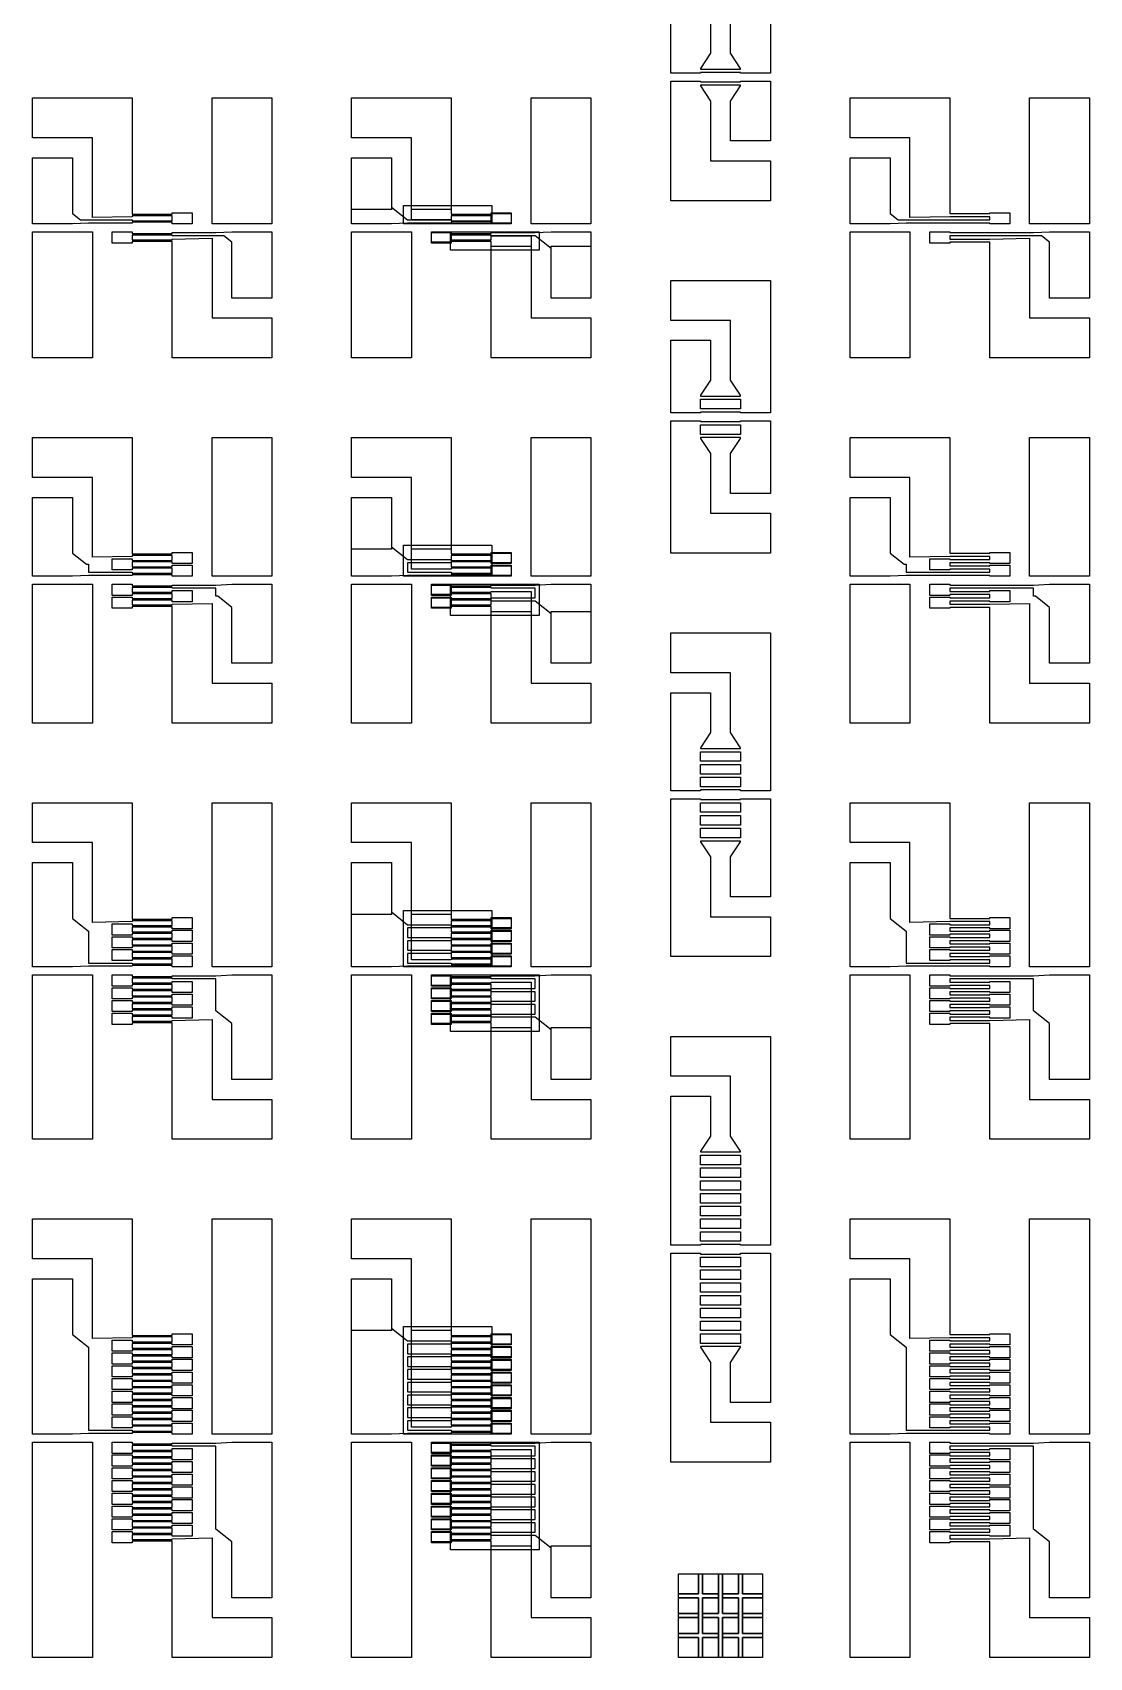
# Model space of a CAD drawing. Extents: x 34075 to 44925, y 3480 to 14722.
# Drawn here: x 39425 to 42075, y 3480 to 7556 of the extents above; entities that cross this region are included whole.
import ezdxf

# ---------------------------------------------------------------- set-up
doc = ezdxf.new("R2010")
doc.units = 0
for name, color, linetype in [('L1D0', 1, 'CONTINUOUS'), ('L2D0', 2, 'CONTINUOUS'), ('L3D0', 3, 'CONTINUOUS')]:
    doc.layers.add(name, color=color, linetype=linetype)

msp = doc.modelspace()

# ---------------------------------------------------------------- linework, layer by layer
at = {"layer": 'L1D0'}
for points in [[(39875, 7076), (39875, 7392), (40025, 7392), (40025, 7076)], [(40577, 7078), (40577, 7092), (40575, 7094), (40575, 7096), (40475, 7096), (40475, 7086), (40375, 7086), (40375, 7292), (40225, 7292), (40225, 7392), (40475, 7392), (40475, 7100), (40575, 7100), (40575, 7102), (40625, 7102), (40625, 7078)], [(40675, 7076), (40675, 7392), (40825, 7392), (40825, 7076)], [(41925, 7076), (41925, 7392), (42075, 7392), (42075, 7076)], [(40225, 7112), (40225, 7242), (40325, 7242), (40325, 7112)], [(39425, 6740), (39425, 7056), (39575, 7056), (39575, 6740)], [(40225, 6740), (40225, 7056), (40375, 7056), (40375, 6740)], [(40575, 6740), (40575, 7032), (40475, 7032), (40475, 7030), (40425, 7030), (40425, 7054), (40473, 7054), (40473, 7040), (40475, 7038), (40475, 7036), (40575, 7036), (40575, 7046), (40675, 7046), (40675, 6840), (40825, 6840), (40825, 6740)], [(41475, 6740), (41475, 7056), (41625, 7056), (41625, 6740)], [(40725, 6890), (40725, 7020), (40825, 7020), (40825, 6890)], [(39875, 6192), (39875, 6540), (40025, 6540), (40025, 6192)], [(40577, 6194), (40577, 6208), (40575, 6210), (40575, 6212), (40475, 6212), (40475, 6210), (40375, 6210), (40375, 6440), (40225, 6440), (40225, 6540), (40475, 6540), (40475, 6248), (40575, 6248), (40575, 6250), (40625, 6250), (40625, 6226), (40577, 6226), (40577, 6240), (40575, 6242), (40575, 6244), (40475, 6244), (40475, 6216), (40575, 6216), (40575, 6218), (40625, 6218), (40625, 6194)], [(40675, 6192), (40675, 6540), (40825, 6540), (40825, 6192)], [(41925, 6192), (41925, 6540), (42075, 6540), (42075, 6192)], [(40225, 6260), (40225, 6390), (40325, 6390), (40325, 6260)], [(39425, 5824), (39425, 6172), (39575, 6172), (39575, 5824)], [(40225, 5824), (40225, 6172), (40375, 6172), (40375, 5824)], [(40575, 5824), (40575, 6116), (40475, 6116), (40475, 6114), (40425, 6114), (40425, 6138), (40473, 6138), (40473, 6124), (40475, 6122), (40475, 6120), (40575, 6120), (40575, 6148), (40475, 6148), (40475, 6146), (40425, 6146), (40425, 6170), (40473, 6170), (40473, 6156), (40475, 6154), (40475, 6152), (40575, 6152), (40575, 6154), (40675, 6154), (40675, 5924), (40825, 5924), (40825, 5824)], [(41475, 5824), (41475, 6172), (41625, 6172), (41625, 5824)], [(40725, 5974), (40725, 6104), (40825, 6104), (40825, 5974)], [(39875, 5212), (39875, 5624), (40025, 5624), (40025, 5212)], [(40577, 5214), (40577, 5228), (40575, 5230), (40575, 5232), (40475, 5232), (40475, 5230), (40375, 5230), (40375, 5524), (40225, 5524), (40225, 5624), (40475, 5624), (40475, 5332), (40575, 5332), (40575, 5334), (40625, 5334), (40625, 5310), (40577, 5310), (40577, 5324), (40575, 5326), (40575, 5328), (40475, 5328), (40475, 5300), (40575, 5300), (40575, 5302), (40625, 5302), (40625, 5278), (40577, 5278), (40577, 5292), (40575, 5294), (40575, 5296), (40475, 5296), (40475, 5268), (40575, 5268), (40575, 5270), (40625, 5270), (40625, 5246), (40577, 5246), (40577, 5260), (40575, 5262), (40575, 5264), (40475, 5264), (40475, 5236), (40575, 5236), (40575, 5238), (40625, 5238), (40625, 5214)], [(40675, 5212), (40675, 5624), (40825, 5624), (40825, 5212)], [(41925, 5212), (41925, 5624), (42075, 5624), (42075, 5212)], [(40225, 5344), (40225, 5474), (40325, 5474), (40325, 5344)], [(39425, 4780), (39425, 5192), (39575, 5192), (39575, 4780)], [(40225, 4780), (40225, 5192), (40375, 5192), (40375, 4780)], [(40575, 4780), (40575, 5072), (40475, 5072), (40475, 5070), (40425, 5070), (40425, 5094), (40473, 5094), (40473, 5080), (40475, 5078), (40475, 5076), (40575, 5076), (40575, 5104), (40475, 5104), (40475, 5102), (40425, 5102), (40425, 5126), (40473, 5126), (40473, 5112), (40475, 5110), (40475, 5108), (40575, 5108), (40575, 5136), (40475, 5136), (40475, 5134), (40425, 5134), (40425, 5158), (40473, 5158), (40473, 5144), (40475, 5142), (40475, 5140), (40575, 5140), (40575, 5168), (40475, 5168), (40475, 5166), (40425, 5166), (40425, 5190), (40473, 5190), (40473, 5176), (40475, 5174), (40475, 5172), (40575, 5172), (40575, 5174), (40675, 5174), (40675, 4880), (40825, 4880), (40825, 4780)], [(41475, 4780), (41475, 5192), (41625, 5192), (41625, 4780)], [(40725, 4930), (40725, 5060), (40825, 5060), (40825, 4930)], [(39875, 4040), (39875, 4580), (40025, 4580), (40025, 4040)], [(40577, 4042), (40577, 4056), (40575, 4058), (40575, 4060), (40475, 4060), (40475, 4058), (40375, 4058), (40375, 4480), (40225, 4480), (40225, 4580), (40475, 4580), (40475, 4288), (40575, 4288), (40575, 4290), (40625, 4290), (40625, 4266), (40577, 4266), (40577, 4280), (40575, 4282), (40575, 4284), (40475, 4284), (40475, 4256), (40575, 4256), (40575, 4258), (40625, 4258), (40625, 4234), (40577, 4234), (40577, 4248), (40575, 4250), (40575, 4252), (40475, 4252), (40475, 4224), (40575, 4224), (40575, 4226), (40625, 4226), (40625, 4202), (40577, 4202), (40577, 4216), (40575, 4218), (40575, 4220), (40475, 4220), (40475, 4192), (40575, 4192), (40575, 4194), (40625, 4194), (40625, 4170), (40577, 4170), (40577, 4184), (40575, 4186), (40575, 4188), (40475, 4188), (40475, 4160), (40575, 4160), (40575, 4162), (40625, 4162), (40625, 4138), (40577, 4138), (40577, 4152), (40575, 4154), (40575, 4156), (40475, 4156), (40475, 4128), (40575, 4128), (40575, 4130), (40625, 4130), (40625, 4106), (40577, 4106), (40577, 4120), (40575, 4122), (40575, 4124), (40475, 4124), (40475, 4096), (40575, 4096), (40575, 4098), (40625, 4098), (40625, 4074), (40577, 4074), (40577, 4088), (40575, 4090), (40575, 4092), (40475, 4092), (40475, 4064), (40575, 4064), (40575, 4066), (40625, 4066), (40625, 4042)], [(40675, 4040), (40675, 4580), (40825, 4580), (40825, 4040)], [(41925, 4040), (41925, 4580), (42075, 4580), (42075, 4040)], [(40225, 4300), (40225, 4430), (40325, 4430), (40325, 4300)], [(39425, 3480), (39425, 4020), (39575, 4020), (39575, 3480)], [(40225, 3480), (40225, 4020), (40375, 4020), (40375, 3480)], [(40575, 3480), (40575, 3772), (40475, 3772), (40475, 3770), (40425, 3770), (40425, 3794), (40473, 3794), (40473, 3780), (40475, 3778), (40475, 3776), (40575, 3776), (40575, 3804), (40475, 3804), (40475, 3802), (40425, 3802), (40425, 3826), (40473, 3826), (40473, 3812), (40475, 3810), (40475, 3808), (40575, 3808), (40575, 3836), (40475, 3836), (40475, 3834), (40425, 3834), (40425, 3858), (40473, 3858), (40473, 3844), (40475, 3842), (40475, 3840), (40575, 3840), (40575, 3868), (40475, 3868), (40475, 3866), (40425, 3866), (40425, 3890), (40473, 3890), (40473, 3876), (40475, 3874), (40475, 3872), (40575, 3872), (40575, 3900), (40475, 3900), (40475, 3898), (40425, 3898), (40425, 3922), (40473, 3922), (40473, 3908), (40475, 3906), (40475, 3904), (40575, 3904), (40575, 3932), (40475, 3932), (40475, 3930), (40425, 3930), (40425, 3954), (40473, 3954), (40473, 3940), (40475, 3938), (40475, 3936), (40575, 3936), (40575, 3964), (40475, 3964), (40475, 3962), (40425, 3962), (40425, 3986), (40473, 3986), (40473, 3972), (40475, 3970), (40475, 3968), (40575, 3968), (40575, 3996), (40475, 3996), (40475, 3994), (40425, 3994), (40425, 4018), (40473, 4018), (40473, 4004), (40475, 4002), (40475, 4000), (40575, 4000), (40575, 4002), (40675, 4002), (40675, 3580), (40825, 3580), (40825, 3480)], [(41475, 3480), (41475, 4020), (41625, 4020), (41625, 3480)], [(40725, 3630), (40725, 3760), (40825, 3760), (40825, 3630)], [(41105, 3640), (41105, 3690), (41145, 3690), (41145, 3640)], [(41155, 3640), (41155, 3690), (41195, 3690), (41195, 3640)], [(41045, 3590), (41045, 3630), (41095, 3630), (41095, 3590)], [(41105, 3590), (41105, 3630), (41145, 3630), (41145, 3590)], [(41155, 3590), (41155, 3630), (41195, 3630), (41195, 3590)], [(41205, 3590), (41205, 3630), (41255, 3630), (41255, 3590)], [(41045, 3540), (41045, 3580), (41095, 3580), (41095, 3540)], [(41105, 3540), (41105, 3580), (41145, 3580), (41145, 3540)], [(41155, 3540), (41155, 3580), (41195, 3580), (41195, 3540)], [(41205, 3540), (41205, 3580), (41255, 3580), (41255, 3540)], [(41105, 3480), (41105, 3530), (41145, 3530), (41145, 3480)], [(41155, 3480), (41155, 3530), (41195, 3530), (41195, 3480)]]:
    msp.add_lwpolyline(points, close=True, dxfattribs=at)
at = {"layer": 'L2D0'}
for points in [[(40355, 7076), (40355, 7122), (40577, 7122), (40577, 7076)], [(40473, 7010), (40473, 7056), (40695, 7056), (40695, 7010)], [(40355, 6192), (40355, 6270), (40577, 6270), (40577, 6192)], [(40473, 6094), (40473, 6172), (40695, 6172), (40695, 6094)], [(40355, 5212), (40355, 5354), (40577, 5354), (40577, 5212)], [(40473, 5050), (40473, 5192), (40695, 5192), (40695, 5050)], [(40355, 4040), (40355, 4310), (40577, 4310), (40577, 4040)], [(40473, 3750), (40473, 4020), (40695, 4020), (40695, 3750)], [(41045, 3640), (41045, 3690), (41095, 3690), (41095, 3640)], [(41145, 3480), (41145, 3580), (41105, 3580), (41105, 3590), (41145, 3590), (41145, 3690), (41155, 3690), (41155, 3590), (41195, 3590), (41195, 3580), (41155, 3580), (41155, 3480)], [(41205, 3640), (41205, 3690), (41255, 3690), (41255, 3640)], [(41045, 3580), (41045, 3590), (41095, 3590), (41095, 3580)], [(41205, 3580), (41205, 3590), (41255, 3590), (41255, 3580)], [(41045, 3480), (41045, 3530), (41095, 3530), (41095, 3480)], [(41205, 3480), (41205, 3530), (41255, 3530), (41255, 3480)]]:
    msp.add_lwpolyline(points, close=True, dxfattribs=at)
at = {"layer": 'L3D0'}
for points in [[(41025, 7454), (41025, 7604), (41125, 7604), (41125, 7504), (41100, 7466), (41100, 7464), (41200, 7464), (41200, 7466), (41175, 7504), (41175, 7654), (41025, 7654), (41025, 7754), (41275, 7754), (41275, 7454), (41200, 7454), (41200, 7456), (41100, 7456), (41100, 7454)], [(41025, 7134), (41025, 7434), (41100, 7434), (41100, 7432), (41200, 7432), (41200, 7434), (41275, 7434), (41275, 7284), (41175, 7284), (41175, 7384), (41200, 7422), (41200, 7424), (41100, 7424), (41100, 7422), (41125, 7384), (41125, 7234), (41275, 7234), (41275, 7134)], [(39425, 7076), (39425, 7242), (39525, 7242), (39525, 7102), (39545, 7086), (39675, 7086), (39675, 7084), (39775, 7084), (39775, 7096), (39675, 7096), (39675, 7094), (39575, 7092), (39575, 7292), (39425, 7292), (39425, 7392), (39675, 7392), (39675, 7100), (39775, 7100), (39775, 7104), (39825, 7104), (39825, 7076), (39775, 7076), (39775, 7080), (39675, 7080), (39675, 7078), (39565, 7078), (39525, 7076)], [(39875, 7076), (39875, 7392), (40025, 7392), (40025, 7076)], [(40375, 7112), (40375, 7292), (40225, 7292), (40225, 7392), (40475, 7392), (40475, 7112)], [(40675, 7076), (40675, 7392), (40825, 7392), (40825, 7076)], [(41475, 7076), (41475, 7242), (41575, 7242), (41575, 7102), (41595, 7086), (41825, 7086), (41825, 7094), (41725, 7094), (41625, 7092), (41625, 7292), (41475, 7292), (41475, 7392), (41725, 7392), (41725, 7102), (41825, 7102), (41825, 7104), (41875, 7104), (41875, 7076), (41825, 7076), (41825, 7078), (41615, 7078), (41575, 7076)], [(41925, 7076), (41925, 7392), (42075, 7392), (42075, 7076)], [(40225, 7076), (40225, 7242), (40325, 7242), (40325, 7118), (40365, 7086), (40475, 7086), (40475, 7084), (40575, 7084), (40575, 7104), (40625, 7104), (40625, 7076), (40575, 7076), (40575, 7080), (40475, 7080), (40475, 7078), (40365, 7078), (40325, 7076)], [(39425, 6740), (39425, 7056), (39575, 7056), (39575, 6740)], [(39775, 6740), (39775, 7032), (39675, 7032), (39675, 7028), (39625, 7028), (39625, 7056), (39675, 7056), (39675, 7052), (39775, 7052), (39775, 7054), (39885, 7054), (39925, 7056), (40025, 7056), (40025, 6890), (39925, 6890), (39925, 7030), (39905, 7046), (39775, 7046), (39775, 7048), (39675, 7048), (39675, 7036), (39775, 7036), (39775, 7038), (39875, 7040), (39875, 6840), (40025, 6840), (40025, 6740)], [(40225, 6740), (40225, 7056), (40375, 7056), (40375, 6740)], [(40725, 6890), (40725, 7014), (40685, 7046), (40575, 7046), (40575, 7048), (40475, 7048), (40475, 7028), (40425, 7028), (40425, 7056), (40475, 7056), (40475, 7052), (40575, 7052), (40575, 7054), (40685, 7054), (40725, 7056), (40825, 7056), (40825, 6890)], [(41475, 6740), (41475, 7056), (41625, 7056), (41625, 6740)], [(41825, 6740), (41825, 7030), (41725, 7030), (41725, 7028), (41675, 7028), (41675, 7056), (41725, 7056), (41725, 7054), (41935, 7054), (41975, 7056), (42075, 7056), (42075, 6890), (41975, 6890), (41975, 7030), (41955, 7046), (41725, 7046), (41725, 7038), (41825, 7038), (41925, 7040), (41925, 6840), (42075, 6840), (42075, 6740)], [(40575, 6740), (40575, 7020), (40675, 7020), (40675, 6840), (40825, 6840), (40825, 6740)], [(41025, 6602), (41025, 6784), (41125, 6784), (41125, 6684), (41100, 6646), (41100, 6644), (41200, 6644), (41200, 6646), (41175, 6684), (41175, 6834), (41025, 6834), (41025, 6934), (41275, 6934), (41275, 6602), (41200, 6602), (41200, 6604), (41100, 6604), (41100, 6602)], [(41100, 6612), (41100, 6636), (41200, 6636), (41200, 6612)], [(41025, 6250), (41025, 6582), (41100, 6582), (41100, 6580), (41200, 6580), (41200, 6582), (41275, 6582), (41275, 6400), (41175, 6400), (41175, 6500), (41200, 6538), (41200, 6540), (41100, 6540), (41100, 6538), (41125, 6500), (41125, 6350), (41275, 6350), (41275, 6250)], [(41100, 6548), (41100, 6572), (41200, 6572), (41200, 6548)], [(39425, 6192), (39425, 6390), (39525, 6390), (39525, 6250), (39560, 6222), (39565, 6222), (39565, 6202), (39675, 6202), (39675, 6200), (39775, 6200), (39775, 6212), (39675, 6212), (39675, 6208), (39625, 6208), (39625, 6236), (39675, 6236), (39675, 6232), (39775, 6232), (39775, 6244), (39675, 6244), (39675, 6242), (39575, 6240), (39575, 6440), (39425, 6440), (39425, 6540), (39675, 6540), (39675, 6248), (39775, 6248), (39775, 6252), (39825, 6252), (39825, 6224), (39775, 6224), (39775, 6228), (39675, 6228), (39675, 6216), (39775, 6216), (39775, 6220), (39825, 6220), (39825, 6192), (39775, 6192), (39775, 6196), (39675, 6196), (39675, 6194), (39565, 6194), (39525, 6192)], [(39875, 6192), (39875, 6540), (40025, 6540), (40025, 6192)], [(40375, 6260), (40375, 6440), (40225, 6440), (40225, 6540), (40475, 6540), (40475, 6260)], [(40675, 6192), (40675, 6540), (40825, 6540), (40825, 6192)], [(41475, 6192), (41475, 6390), (41575, 6390), (41575, 6250), (41610, 6222), (41615, 6222), (41615, 6202), (41825, 6202), (41825, 6210), (41725, 6210), (41725, 6208), (41675, 6208), (41675, 6236), (41725, 6236), (41725, 6234), (41825, 6234), (41825, 6242), (41725, 6242), (41625, 6240), (41625, 6440), (41475, 6440), (41475, 6540), (41725, 6540), (41725, 6250), (41825, 6250), (41825, 6252), (41875, 6252), (41875, 6224), (41825, 6224), (41825, 6226), (41725, 6226), (41725, 6218), (41825, 6218), (41825, 6220), (41875, 6220), (41875, 6192), (41825, 6192), (41825, 6194), (41615, 6194), (41575, 6192)], [(41925, 6192), (41925, 6540), (42075, 6540), (42075, 6192)], [(40225, 6192), (40225, 6390), (40325, 6390), (40325, 6266), (40365, 6234), (40475, 6234), (40475, 6232), (40575, 6232), (40575, 6252), (40625, 6252), (40625, 6224), (40575, 6224), (40575, 6228), (40475, 6228), (40475, 6226), (40365, 6226), (40365, 6202), (40475, 6202), (40475, 6200), (40575, 6200), (40575, 6220), (40625, 6220), (40625, 6192), (40575, 6192), (40575, 6196), (40475, 6196), (40475, 6194), (40365, 6194), (40325, 6192)], [(39425, 5824), (39425, 6172), (39575, 6172), (39575, 5824)], [(39775, 5824), (39775, 6116), (39675, 6116), (39675, 6112), (39625, 6112), (39625, 6140), (39675, 6140), (39675, 6136), (39775, 6136), (39775, 6148), (39675, 6148), (39675, 6144), (39625, 6144), (39625, 6172), (39675, 6172), (39675, 6168), (39775, 6168), (39775, 6170), (39885, 6170), (39925, 6172), (40025, 6172), (40025, 5974), (39925, 5974), (39925, 6114), (39890, 6142), (39885, 6142), (39885, 6162), (39775, 6162), (39775, 6164), (39675, 6164), (39675, 6152), (39775, 6152), (39775, 6156), (39825, 6156), (39825, 6128), (39775, 6128), (39775, 6132), (39675, 6132), (39675, 6120), (39775, 6120), (39775, 6122), (39875, 6124), (39875, 5924), (40025, 5924), (40025, 5824)], [(40225, 5824), (40225, 6172), (40375, 6172), (40375, 5824)], [(40725, 5974), (40725, 6098), (40685, 6130), (40575, 6130), (40575, 6132), (40475, 6132), (40475, 6112), (40425, 6112), (40425, 6140), (40475, 6140), (40475, 6136), (40575, 6136), (40575, 6138), (40685, 6138), (40685, 6162), (40575, 6162), (40575, 6164), (40475, 6164), (40475, 6144), (40425, 6144), (40425, 6172), (40475, 6172), (40475, 6168), (40575, 6168), (40575, 6170), (40685, 6170), (40725, 6172), (40825, 6172), (40825, 5974)], [(41475, 5824), (41475, 6172), (41625, 6172), (41625, 5824)], [(41825, 5824), (41825, 6114), (41725, 6114), (41725, 6112), (41675, 6112), (41675, 6140), (41725, 6140), (41725, 6138), (41825, 6138), (41825, 6146), (41725, 6146), (41725, 6144), (41675, 6144), (41675, 6172), (41725, 6172), (41725, 6170), (41935, 6170), (41975, 6172), (42075, 6172), (42075, 5974), (41975, 5974), (41975, 6114), (41940, 6142), (41935, 6142), (41935, 6162), (41725, 6162), (41725, 6154), (41825, 6154), (41825, 6156), (41875, 6156), (41875, 6128), (41825, 6128), (41825, 6130), (41725, 6130), (41725, 6122), (41825, 6122), (41925, 6124), (41925, 5924), (42075, 5924), (42075, 5824)], [(40575, 5824), (40575, 6104), (40675, 6104), (40675, 5924), (40825, 5924), (40825, 5824)], [(41025, 5654), (41025, 5900), (41125, 5900), (41125, 5800), (41100, 5762), (41100, 5760), (41200, 5760), (41200, 5762), (41175, 5800), (41175, 5950), (41025, 5950), (41025, 6050), (41275, 6050), (41275, 5654), (41200, 5654), (41200, 5656), (41100, 5656), (41100, 5654)], [(41100, 5728), (41100, 5752), (41200, 5752), (41200, 5728)], [(41100, 5696), (41100, 5720), (41200, 5720), (41200, 5696)], [(41100, 5664), (41100, 5688), (41200, 5688), (41200, 5664)], [(41025, 5238), (41025, 5634), (41100, 5634), (41100, 5632), (41200, 5632), (41200, 5634), (41275, 5634), (41275, 5388), (41175, 5388), (41175, 5488), (41200, 5526), (41200, 5528), (41100, 5528), (41100, 5526), (41125, 5488), (41125, 5338), (41275, 5338), (41275, 5238)], [(39425, 5212), (39425, 5474), (39525, 5474), (39525, 5334), (39565, 5302), (39565, 5222), (39675, 5222), (39675, 5220), (39775, 5220), (39775, 5232), (39675, 5232), (39675, 5228), (39625, 5228), (39625, 5256), (39675, 5256), (39675, 5252), (39775, 5252), (39775, 5264), (39675, 5264), (39675, 5260), (39625, 5260), (39625, 5288), (39675, 5288), (39675, 5284), (39775, 5284), (39775, 5296), (39675, 5296), (39675, 5292), (39625, 5292), (39625, 5320), (39675, 5320), (39675, 5316), (39775, 5316), (39775, 5328), (39675, 5328), (39675, 5326), (39575, 5324), (39575, 5524), (39425, 5524), (39425, 5624), (39675, 5624), (39675, 5332), (39775, 5332), (39775, 5336), (39825, 5336), (39825, 5308), (39775, 5308), (39775, 5312), (39675, 5312), (39675, 5300), (39775, 5300), (39775, 5304), (39825, 5304), (39825, 5276), (39775, 5276), (39775, 5280), (39675, 5280), (39675, 5268), (39775, 5268), (39775, 5272), (39825, 5272), (39825, 5244), (39775, 5244), (39775, 5248), (39675, 5248), (39675, 5236), (39775, 5236), (39775, 5240), (39825, 5240), (39825, 5212), (39775, 5212), (39775, 5216), (39675, 5216), (39675, 5214), (39565, 5214), (39525, 5212)], [(39875, 5212), (39875, 5624), (40025, 5624), (40025, 5212)], [(40375, 5344), (40375, 5524), (40225, 5524), (40225, 5624), (40475, 5624), (40475, 5344)], [(40675, 5212), (40675, 5624), (40825, 5624), (40825, 5212)], [(41100, 5600), (41100, 5624), (41200, 5624), (41200, 5600)], [(41100, 5568), (41100, 5592), (41200, 5592), (41200, 5568)], [(41475, 5212), (41475, 5474), (41575, 5474), (41575, 5334), (41615, 5302), (41615, 5222), (41825, 5222), (41825, 5230), (41725, 5230), (41725, 5228), (41675, 5228), (41675, 5256), (41725, 5256), (41725, 5254), (41825, 5254), (41825, 5262), (41725, 5262), (41725, 5260), (41675, 5260), (41675, 5288), (41725, 5288), (41725, 5286), (41825, 5286), (41825, 5294), (41725, 5294), (41725, 5292), (41675, 5292), (41675, 5320), (41725, 5320), (41725, 5318), (41825, 5318), (41825, 5326), (41725, 5326), (41625, 5324), (41625, 5524), (41475, 5524), (41475, 5624), (41725, 5624), (41725, 5334), (41825, 5334), (41825, 5336), (41875, 5336), (41875, 5308), (41825, 5308), (41825, 5310), (41725, 5310), (41725, 5302), (41825, 5302), (41825, 5304), (41875, 5304), (41875, 5276), (41825, 5276), (41825, 5278), (41725, 5278), (41725, 5270), (41825, 5270), (41825, 5272), (41875, 5272), (41875, 5244), (41825, 5244), (41825, 5246), (41725, 5246), (41725, 5238), (41825, 5238), (41825, 5240), (41875, 5240), (41875, 5212), (41825, 5212), (41825, 5214), (41615, 5214), (41575, 5212)], [(41925, 5212), (41925, 5624), (42075, 5624), (42075, 5212)], [(41100, 5536), (41100, 5560), (41200, 5560), (41200, 5536)], [(40225, 5212), (40225, 5474), (40325, 5474), (40325, 5350), (40365, 5318), (40475, 5318), (40475, 5316), (40575, 5316), (40575, 5336), (40625, 5336), (40625, 5308), (40575, 5308), (40575, 5312), (40475, 5312), (40475, 5310), (40365, 5310), (40365, 5286), (40475, 5286), (40475, 5284), (40575, 5284), (40575, 5304), (40625, 5304), (40625, 5276), (40575, 5276), (40575, 5280), (40475, 5280), (40475, 5278), (40365, 5278), (40365, 5254), (40475, 5254), (40475, 5252), (40575, 5252), (40575, 5272), (40625, 5272), (40625, 5244), (40575, 5244), (40575, 5248), (40475, 5248), (40475, 5246), (40365, 5246), (40365, 5222), (40475, 5222), (40475, 5220), (40575, 5220), (40575, 5240), (40625, 5240), (40625, 5212), (40575, 5212), (40575, 5216), (40475, 5216), (40475, 5214), (40365, 5214), (40325, 5212)], [(39425, 4780), (39425, 5192), (39575, 5192), (39575, 4780)], [(39775, 4780), (39775, 5072), (39675, 5072), (39675, 5068), (39625, 5068), (39625, 5096), (39675, 5096), (39675, 5092), (39775, 5092), (39775, 5104), (39675, 5104), (39675, 5100), (39625, 5100), (39625, 5128), (39675, 5128), (39675, 5124), (39775, 5124), (39775, 5136), (39675, 5136), (39675, 5132), (39625, 5132), (39625, 5160), (39675, 5160), (39675, 5156), (39775, 5156), (39775, 5168), (39675, 5168), (39675, 5164), (39625, 5164), (39625, 5192), (39675, 5192), (39675, 5188), (39775, 5188), (39775, 5190), (39885, 5190), (39925, 5192), (40025, 5192), (40025, 4930), (39925, 4930), (39925, 5070), (39885, 5102), (39885, 5182), (39775, 5182), (39775, 5184), (39675, 5184), (39675, 5172), (39775, 5172), (39775, 5176), (39825, 5176), (39825, 5148), (39775, 5148), (39775, 5152), (39675, 5152), (39675, 5140), (39775, 5140), (39775, 5144), (39825, 5144), (39825, 5116), (39775, 5116), (39775, 5120), (39675, 5120), (39675, 5108), (39775, 5108), (39775, 5112), (39825, 5112), (39825, 5084), (39775, 5084), (39775, 5088), (39675, 5088), (39675, 5076), (39775, 5076), (39775, 5078), (39875, 5080), (39875, 4880), (40025, 4880), (40025, 4780)], [(40225, 4780), (40225, 5192), (40375, 5192), (40375, 4780)], [(40725, 4930), (40725, 5054), (40685, 5086), (40575, 5086), (40575, 5088), (40475, 5088), (40475, 5068), (40425, 5068), (40425, 5096), (40475, 5096), (40475, 5092), (40575, 5092), (40575, 5094), (40685, 5094), (40685, 5118), (40575, 5118), (40575, 5120), (40475, 5120), (40475, 5100), (40425, 5100), (40425, 5128), (40475, 5128), (40475, 5124), (40575, 5124), (40575, 5126), (40685, 5126), (40685, 5150), (40575, 5150), (40575, 5152), (40475, 5152), (40475, 5132), (40425, 5132), (40425, 5160), (40475, 5160), (40475, 5156), (40575, 5156), (40575, 5158), (40685, 5158), (40685, 5182), (40575, 5182), (40575, 5184), (40475, 5184), (40475, 5164), (40425, 5164), (40425, 5192), (40475, 5192), (40475, 5188), (40575, 5188), (40575, 5190), (40685, 5190), (40725, 5192), (40825, 5192), (40825, 4930)], [(41475, 4780), (41475, 5192), (41625, 5192), (41625, 4780)], [(41825, 4780), (41825, 5070), (41725, 5070), (41725, 5068), (41675, 5068), (41675, 5096), (41725, 5096), (41725, 5094), (41825, 5094), (41825, 5102), (41725, 5102), (41725, 5100), (41675, 5100), (41675, 5128), (41725, 5128), (41725, 5126), (41825, 5126), (41825, 5134), (41725, 5134), (41725, 5132), (41675, 5132), (41675, 5160), (41725, 5160), (41725, 5158), (41825, 5158), (41825, 5166), (41725, 5166), (41725, 5164), (41675, 5164), (41675, 5192), (41725, 5192), (41725, 5190), (41935, 5190), (41975, 5192), (42075, 5192), (42075, 4930), (41975, 4930), (41975, 5070), (41935, 5102), (41935, 5182), (41725, 5182), (41725, 5174), (41825, 5174), (41825, 5176), (41875, 5176), (41875, 5148), (41825, 5148), (41825, 5150), (41725, 5150), (41725, 5142), (41825, 5142), (41825, 5144), (41875, 5144), (41875, 5116), (41825, 5116), (41825, 5118), (41725, 5118), (41725, 5110), (41825, 5110), (41825, 5112), (41875, 5112), (41875, 5084), (41825, 5084), (41825, 5086), (41725, 5086), (41725, 5078), (41825, 5078), (41925, 5080), (41925, 4880), (42075, 4880), (42075, 4780)], [(40575, 4780), (40575, 5060), (40675, 5060), (40675, 4880), (40825, 4880), (40825, 4780)], [(41025, 4514), (41025, 4888), (41125, 4888), (41125, 4788), (41100, 4750), (41100, 4748), (41200, 4748), (41200, 4750), (41175, 4788), (41175, 4938), (41025, 4938), (41025, 5038), (41275, 5038), (41275, 4514), (41200, 4514), (41200, 4516), (41100, 4516), (41100, 4514)], [(41100, 4716), (41100, 4740), (41200, 4740), (41200, 4716)], [(41100, 4684), (41100, 4708), (41200, 4708), (41200, 4684)], [(41100, 4652), (41100, 4676), (41200, 4676), (41200, 4652)], [(41100, 4620), (41100, 4644), (41200, 4644), (41200, 4620)], [(41100, 4588), (41100, 4612), (41200, 4612), (41200, 4588)], [(39425, 4040), (39425, 4430), (39525, 4430), (39525, 4290), (39565, 4258), (39565, 4050), (39675, 4050), (39675, 4048), (39775, 4048), (39775, 4060), (39675, 4060), (39675, 4056), (39625, 4056), (39625, 4084), (39675, 4084), (39675, 4080), (39775, 4080), (39775, 4092), (39675, 4092), (39675, 4088), (39625, 4088), (39625, 4116), (39675, 4116), (39675, 4112), (39775, 4112), (39775, 4124), (39675, 4124), (39675, 4120), (39625, 4120), (39625, 4148), (39675, 4148), (39675, 4144), (39775, 4144), (39775, 4156), (39675, 4156), (39675, 4152), (39625, 4152), (39625, 4180), (39675, 4180), (39675, 4176), (39775, 4176), (39775, 4188), (39675, 4188), (39675, 4184), (39625, 4184), (39625, 4212), (39675, 4212), (39675, 4208), (39775, 4208), (39775, 4220), (39675, 4220), (39675, 4216), (39625, 4216), (39625, 4244), (39675, 4244), (39675, 4240), (39775, 4240), (39775, 4252), (39675, 4252), (39675, 4248), (39625, 4248), (39625, 4276), (39675, 4276), (39675, 4272), (39775, 4272), (39775, 4284), (39675, 4284), (39675, 4282), (39575, 4280), (39575, 4480), (39425, 4480), (39425, 4580), (39675, 4580), (39675, 4288), (39775, 4288), (39775, 4292), (39825, 4292), (39825, 4264), (39775, 4264), (39775, 4268), (39675, 4268), (39675, 4256), (39775, 4256), (39775, 4260), (39825, 4260), (39825, 4232), (39775, 4232), (39775, 4236), (39675, 4236), (39675, 4224), (39775, 4224), (39775, 4228), (39825, 4228), (39825, 4200), (39775, 4200), (39775, 4204), (39675, 4204), (39675, 4192), (39775, 4192), (39775, 4196), (39825, 4196), (39825, 4168), (39775, 4168), (39775, 4172), (39675, 4172), (39675, 4160), (39775, 4160), (39775, 4164), (39825, 4164), (39825, 4136), (39775, 4136), (39775, 4140), (39675, 4140), (39675, 4128), (39775, 4128), (39775, 4132), (39825, 4132), (39825, 4104), (39775, 4104), (39775, 4108), (39675, 4108), (39675, 4096), (39775, 4096), (39775, 4100), (39825, 4100), (39825, 4072), (39775, 4072), (39775, 4076), (39675, 4076), (39675, 4064), (39775, 4064), (39775, 4068), (39825, 4068), (39825, 4040), (39775, 4040), (39775, 4044), (39675, 4044), (39675, 4042), (39565, 4042), (39525, 4040)], [(39875, 4040), (39875, 4580), (40025, 4580), (40025, 4040)], [(40375, 4300), (40375, 4480), (40225, 4480), (40225, 4580), (40475, 4580), (40475, 4300)], [(40675, 4040), (40675, 4580), (40825, 4580), (40825, 4040)], [(41100, 4556), (41100, 4580), (41200, 4580), (41200, 4556)], [(41475, 4040), (41475, 4430), (41575, 4430), (41575, 4290), (41615, 4258), (41615, 4050), (41825, 4050), (41825, 4058), (41725, 4058), (41725, 4056), (41675, 4056), (41675, 4084), (41725, 4084), (41725, 4082), (41825, 4082), (41825, 4090), (41725, 4090), (41725, 4088), (41675, 4088), (41675, 4116), (41725, 4116), (41725, 4114), (41825, 4114), (41825, 4122), (41725, 4122), (41725, 4120), (41675, 4120), (41675, 4148), (41725, 4148), (41725, 4146), (41825, 4146), (41825, 4154), (41725, 4154), (41725, 4152), (41675, 4152), (41675, 4180), (41725, 4180), (41725, 4178), (41825, 4178), (41825, 4186), (41725, 4186), (41725, 4184), (41675, 4184), (41675, 4212), (41725, 4212), (41725, 4210), (41825, 4210), (41825, 4218), (41725, 4218), (41725, 4216), (41675, 4216), (41675, 4244), (41725, 4244), (41725, 4242), (41825, 4242), (41825, 4250), (41725, 4250), (41725, 4248), (41675, 4248), (41675, 4276), (41725, 4276), (41725, 4274), (41825, 4274), (41825, 4282), (41725, 4282), (41625, 4280), (41625, 4480), (41475, 4480), (41475, 4580), (41725, 4580), (41725, 4290), (41825, 4290), (41825, 4292), (41875, 4292), (41875, 4264), (41825, 4264), (41825, 4266), (41725, 4266), (41725, 4258), (41825, 4258), (41825, 4260), (41875, 4260), (41875, 4232), (41825, 4232), (41825, 4234), (41725, 4234), (41725, 4226), (41825, 4226), (41825, 4228), (41875, 4228), (41875, 4200), (41825, 4200), (41825, 4202), (41725, 4202), (41725, 4194), (41825, 4194), (41825, 4196), (41875, 4196), (41875, 4168), (41825, 4168), (41825, 4170), (41725, 4170), (41725, 4162), (41825, 4162), (41825, 4164), (41875, 4164), (41875, 4136), (41825, 4136), (41825, 4138), (41725, 4138), (41725, 4130), (41825, 4130), (41825, 4132), (41875, 4132), (41875, 4104), (41825, 4104), (41825, 4106), (41725, 4106), (41725, 4098), (41825, 4098), (41825, 4100), (41875, 4100), (41875, 4072), (41825, 4072), (41825, 4074), (41725, 4074), (41725, 4066), (41825, 4066), (41825, 4068), (41875, 4068), (41875, 4040), (41825, 4040), (41825, 4042), (41615, 4042), (41575, 4040)], [(41925, 4040), (41925, 4580), (42075, 4580), (42075, 4040)], [(41100, 4524), (41100, 4548), (41200, 4548), (41200, 4524)], [(41025, 3970), (41025, 4494), (41100, 4494), (41100, 4492), (41200, 4492), (41200, 4494), (41275, 4494), (41275, 4120), (41175, 4120), (41175, 4220), (41200, 4258), (41200, 4260), (41100, 4260), (41100, 4258), (41125, 4220), (41125, 4070), (41275, 4070), (41275, 3970)], [(41100, 4460), (41100, 4484), (41200, 4484), (41200, 4460)], [(41100, 4428), (41100, 4452), (41200, 4452), (41200, 4428)], [(40225, 4040), (40225, 4430), (40325, 4430), (40325, 4306), (40365, 4274), (40475, 4274), (40475, 4272), (40575, 4272), (40575, 4292), (40625, 4292), (40625, 4264), (40575, 4264), (40575, 4268), (40475, 4268), (40475, 4266), (40365, 4266), (40365, 4242), (40475, 4242), (40475, 4240), (40575, 4240), (40575, 4260), (40625, 4260), (40625, 4232), (40575, 4232), (40575, 4236), (40475, 4236), (40475, 4234), (40365, 4234), (40365, 4210), (40475, 4210), (40475, 4208), (40575, 4208), (40575, 4228), (40625, 4228), (40625, 4200), (40575, 4200), (40575, 4204), (40475, 4204), (40475, 4202), (40365, 4202), (40365, 4178), (40475, 4178), (40475, 4176), (40575, 4176), (40575, 4196), (40625, 4196), (40625, 4168), (40575, 4168), (40575, 4172), (40475, 4172), (40475, 4170), (40365, 4170), (40365, 4146), (40475, 4146), (40475, 4144), (40575, 4144), (40575, 4164), (40625, 4164), (40625, 4136), (40575, 4136), (40575, 4140), (40475, 4140), (40475, 4138), (40365, 4138), (40365, 4114), (40475, 4114), (40475, 4112), (40575, 4112), (40575, 4132), (40625, 4132), (40625, 4104), (40575, 4104), (40575, 4108), (40475, 4108), (40475, 4106), (40365, 4106), (40365, 4082), (40475, 4082), (40475, 4080), (40575, 4080), (40575, 4100), (40625, 4100), (40625, 4072), (40575, 4072), (40575, 4076), (40475, 4076), (40475, 4074), (40365, 4074), (40365, 4050), (40475, 4050), (40475, 4048), (40575, 4048), (40575, 4068), (40625, 4068), (40625, 4040), (40575, 4040), (40575, 4044), (40475, 4044), (40475, 4042), (40365, 4042), (40325, 4040)], [(41100, 4396), (41100, 4420), (41200, 4420), (41200, 4396)], [(41100, 4364), (41100, 4388), (41200, 4388), (41200, 4364)], [(41100, 4332), (41100, 4356), (41200, 4356), (41200, 4332)], [(41100, 4300), (41100, 4324), (41200, 4324), (41200, 4300)], [(41100, 4268), (41100, 4292), (41200, 4292), (41200, 4268)], [(39425, 3480), (39425, 4020), (39575, 4020), (39575, 3480)], [(39775, 3480), (39775, 3772), (39675, 3772), (39675, 3768), (39625, 3768), (39625, 3796), (39675, 3796), (39675, 3792), (39775, 3792), (39775, 3804), (39675, 3804), (39675, 3800), (39625, 3800), (39625, 3828), (39675, 3828), (39675, 3824), (39775, 3824), (39775, 3836), (39675, 3836), (39675, 3832), (39625, 3832), (39625, 3860), (39675, 3860), (39675, 3856), (39775, 3856), (39775, 3868), (39675, 3868), (39675, 3864), (39625, 3864), (39625, 3892), (39675, 3892), (39675, 3888), (39775, 3888), (39775, 3900), (39675, 3900), (39675, 3896), (39625, 3896), (39625, 3924), (39675, 3924), (39675, 3920), (39775, 3920), (39775, 3932), (39675, 3932), (39675, 3928), (39625, 3928), (39625, 3956), (39675, 3956), (39675, 3952), (39775, 3952), (39775, 3964), (39675, 3964), (39675, 3960), (39625, 3960), (39625, 3988), (39675, 3988), (39675, 3984), (39775, 3984), (39775, 3996), (39675, 3996), (39675, 3992), (39625, 3992), (39625, 4020), (39675, 4020), (39675, 4016), (39775, 4016), (39775, 4018), (39885, 4018), (39925, 4020), (40025, 4020), (40025, 3630), (39925, 3630), (39925, 3770), (39885, 3802), (39885, 4010), (39775, 4010), (39775, 4012), (39675, 4012), (39675, 4000), (39775, 4000), (39775, 4004), (39825, 4004), (39825, 3976), (39775, 3976), (39775, 3980), (39675, 3980), (39675, 3968), (39775, 3968), (39775, 3972), (39825, 3972), (39825, 3944), (39775, 3944), (39775, 3948), (39675, 3948), (39675, 3936), (39775, 3936), (39775, 3940), (39825, 3940), (39825, 3912), (39775, 3912), (39775, 3916), (39675, 3916), (39675, 3904), (39775, 3904), (39775, 3908), (39825, 3908), (39825, 3880), (39775, 3880), (39775, 3884), (39675, 3884), (39675, 3872), (39775, 3872), (39775, 3876), (39825, 3876), (39825, 3848), (39775, 3848), (39775, 3852), (39675, 3852), (39675, 3840), (39775, 3840), (39775, 3844), (39825, 3844), (39825, 3816), (39775, 3816), (39775, 3820), (39675, 3820), (39675, 3808), (39775, 3808), (39775, 3812), (39825, 3812), (39825, 3784), (39775, 3784), (39775, 3788), (39675, 3788), (39675, 3776), (39775, 3776), (39775, 3778), (39875, 3780), (39875, 3580), (40025, 3580), (40025, 3480)], [(40225, 3480), (40225, 4020), (40375, 4020), (40375, 3480)], [(40725, 3630), (40725, 3754), (40685, 3786), (40575, 3786), (40575, 3788), (40475, 3788), (40475, 3768), (40425, 3768), (40425, 3796), (40475, 3796), (40475, 3792), (40575, 3792), (40575, 3794), (40685, 3794), (40685, 3818), (40575, 3818), (40575, 3820), (40475, 3820), (40475, 3800), (40425, 3800), (40425, 3828), (40475, 3828), (40475, 3824), (40575, 3824), (40575, 3826), (40685, 3826), (40685, 3850), (40575, 3850), (40575, 3852), (40475, 3852), (40475, 3832), (40425, 3832), (40425, 3860), (40475, 3860), (40475, 3856), (40575, 3856), (40575, 3858), (40685, 3858), (40685, 3882), (40575, 3882), (40575, 3884), (40475, 3884), (40475, 3864), (40425, 3864), (40425, 3892), (40475, 3892), (40475, 3888), (40575, 3888), (40575, 3890), (40685, 3890), (40685, 3914), (40575, 3914), (40575, 3916), (40475, 3916), (40475, 3896), (40425, 3896), (40425, 3924), (40475, 3924), (40475, 3920), (40575, 3920), (40575, 3922), (40685, 3922), (40685, 3946), (40575, 3946), (40575, 3948), (40475, 3948), (40475, 3928), (40425, 3928), (40425, 3956), (40475, 3956), (40475, 3952), (40575, 3952), (40575, 3954), (40685, 3954), (40685, 3978), (40575, 3978), (40575, 3980), (40475, 3980), (40475, 3960), (40425, 3960), (40425, 3988), (40475, 3988), (40475, 3984), (40575, 3984), (40575, 3986), (40685, 3986), (40685, 4010), (40575, 4010), (40575, 4012), (40475, 4012), (40475, 3992), (40425, 3992), (40425, 4020), (40475, 4020), (40475, 4016), (40575, 4016), (40575, 4018), (40685, 4018), (40725, 4020), (40825, 4020), (40825, 3630)], [(41475, 3480), (41475, 4020), (41625, 4020), (41625, 3480)], [(41825, 3480), (41825, 3770), (41725, 3770), (41725, 3768), (41675, 3768), (41675, 3796), (41725, 3796), (41725, 3794), (41825, 3794), (41825, 3802), (41725, 3802), (41725, 3800), (41675, 3800), (41675, 3828), (41725, 3828), (41725, 3826), (41825, 3826), (41825, 3834), (41725, 3834), (41725, 3832), (41675, 3832), (41675, 3860), (41725, 3860), (41725, 3858), (41825, 3858), (41825, 3866), (41725, 3866), (41725, 3864), (41675, 3864), (41675, 3892), (41725, 3892), (41725, 3890), (41825, 3890), (41825, 3898), (41725, 3898), (41725, 3896), (41675, 3896), (41675, 3924), (41725, 3924), (41725, 3922), (41825, 3922), (41825, 3930), (41725, 3930), (41725, 3928), (41675, 3928), (41675, 3956), (41725, 3956), (41725, 3954), (41825, 3954), (41825, 3962), (41725, 3962), (41725, 3960), (41675, 3960), (41675, 3988), (41725, 3988), (41725, 3986), (41825, 3986), (41825, 3994), (41725, 3994), (41725, 3992), (41675, 3992), (41675, 4020), (41725, 4020), (41725, 4018), (41935, 4018), (41975, 4020), (42075, 4020), (42075, 3630), (41975, 3630), (41975, 3770), (41935, 3802), (41935, 4010), (41725, 4010), (41725, 4002), (41825, 4002), (41825, 4004), (41875, 4004), (41875, 3976), (41825, 3976), (41825, 3978), (41725, 3978), (41725, 3970), (41825, 3970), (41825, 3972), (41875, 3972), (41875, 3944), (41825, 3944), (41825, 3946), (41725, 3946), (41725, 3938), (41825, 3938), (41825, 3940), (41875, 3940), (41875, 3912), (41825, 3912), (41825, 3914), (41725, 3914), (41725, 3906), (41825, 3906), (41825, 3908), (41875, 3908), (41875, 3880), (41825, 3880), (41825, 3882), (41725, 3882), (41725, 3874), (41825, 3874), (41825, 3876), (41875, 3876), (41875, 3848), (41825, 3848), (41825, 3850), (41725, 3850), (41725, 3842), (41825, 3842), (41825, 3844), (41875, 3844), (41875, 3816), (41825, 3816), (41825, 3818), (41725, 3818), (41725, 3810), (41825, 3810), (41825, 3812), (41875, 3812), (41875, 3784), (41825, 3784), (41825, 3786), (41725, 3786), (41725, 3778), (41825, 3778), (41925, 3780), (41925, 3580), (42075, 3580), (42075, 3480)], [(40575, 3480), (40575, 3760), (40675, 3760), (40675, 3580), (40825, 3580), (40825, 3480)], [(41095, 3480), (41095, 3530), (41045, 3530), (41045, 3540), (41095, 3540), (41095, 3630), (41045, 3630), (41045, 3640), (41095, 3640), (41095, 3690), (41105, 3690), (41105, 3640), (41145, 3640), (41145, 3630), (41105, 3630), (41105, 3540), (41145, 3540), (41145, 3530), (41105, 3530), (41105, 3480)], [(41195, 3480), (41195, 3530), (41155, 3530), (41155, 3540), (41195, 3540), (41195, 3630), (41155, 3630), (41155, 3640), (41195, 3640), (41195, 3690), (41205, 3690), (41205, 3640), (41255, 3640), (41255, 3630), (41205, 3630), (41205, 3540), (41255, 3540), (41255, 3530), (41205, 3530), (41205, 3480)]]:
    msp.add_lwpolyline(points, close=True, dxfattribs=at)

doc.saveas('drawing.dxf')
